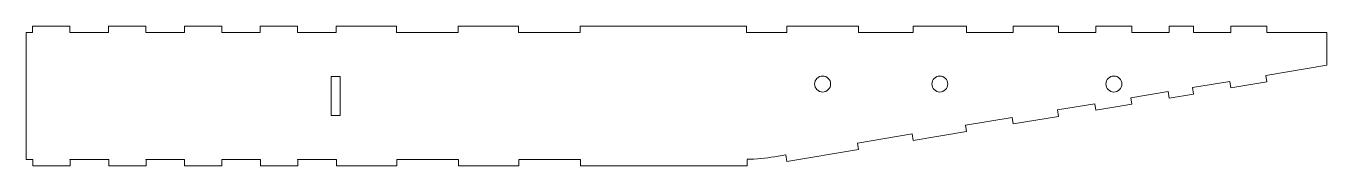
# Model space of a CAD drawing. Header units: millimetres. Extents: x 4 to 656, y 1 to 71.
import ezdxf

# ---------------------------------------------------------------- set-up
doc = ezdxf.new("R2010")
doc.units = ezdxf.units.MM

msp = doc.modelspace()

# ---------------------------------------------------------------- linework, layer by layer
at = {"color": 7, "linetype": 'Continuous', "lineweight": 15}
for p, q in [((3.88, 67.55), (3.88, 4.15)), ((7.19, 67.55), (3.88, 67.55)), ((7.19, 70.85), (7.19, 67.55)), ((25.89, 70.85), (7.19, 70.85)), ((25.89, 67.55), (25.89, 70.85)), ((45.19, 67.55), (25.89, 67.55)), ((45.19, 67.55), (45.19, 70.85)), ((63.89, 70.85), (45.19, 70.85)), ((63.89, 67.55), (63.89, 70.85)), ((83.19, 67.55), (63.89, 67.55)), ((83.19, 67.55), (83.19, 70.85)), ((101.89, 70.85), (83.19, 70.85)), ((101.89, 67.55), (101.89, 70.85)), ((121.19, 67.55), (101.89, 67.55)), ((121.19, 67.55), (121.19, 70.85)), ((139.89, 70.85), (121.19, 70.85)), ((139.89, 67.55), (139.89, 70.85)), ((159.19, 67.55), (139.89, 67.55)), ((159.19, 70.85), (159.19, 67.55)), ((189.45, 70.85), (159.19, 70.85)), ((189.45, 67.55), (189.45, 70.85)), ((220.31, 67.55), (189.45, 67.55)), ((220.31, 70.85), (220.31, 67.55)), ((250.57, 70.85), (220.31, 70.85)), ((250.57, 67.55), (250.57, 70.85)), ((281.43, 67.55), (250.57, 67.55)), ((281.43, 70.85), (281.43, 67.55)), ((364.72, 70.85), (281.43, 70.85)), ((364.72, 67.55), (364.72, 70.85)), ((384.95, 67.55), (364.72, 67.55)), ((384.95, 67.55), (384.95, 70.85)), ((420.88, 70.85), (384.95, 70.85)), ((420.88, 67.55), (420.88, 70.85)), ((448.24, 67.55), (420.88, 67.55)), ((448.24, 67.55), (448.24, 70.85)), ((475, 70.85), (448.24, 70.85)), ((475, 67.55), (475, 70.85)), ((498.35, 67.55), (475, 67.55)), ((498.35, 67.55), (498.35, 70.85)), ((521.1, 70.85), (498.35, 70.85)), ((521.1, 67.55), (521.1, 70.85)), ((539.77, 67.55), (521.1, 67.55)), ((539.77, 67.55), (539.77, 70.85)), ((557.84, 70.85), (539.77, 70.85)), ((557.84, 67.55), (557.84, 70.85)), ((576.51, 67.55), (557.84, 67.55)), ((576.51, 67.55), (576.51, 70.85)), ((588.69, 70.85), (576.51, 70.85)), ((588.69, 67.55), (588.69, 70.85)), ((607.36, 67.55), (588.69, 67.55)), ((607.36, 67.55), (607.36, 70.85)), ((625.43, 70.85), (607.36, 70.85)), ((625.43, 67.55), (625.43, 70.85)), ((655.55, 67.55), (625.43, 67.55)), ((655.55, 67.55), (655.55, 51.21)), ((156.67, 45.65), (156.67, 26.05)), ((161.25, 45.65), (156.67, 45.65)), ((161.25, 45.65), (161.25, 26.05)), ((655.55, 51.21), (624.88, 46.14)), ((625.42, 42.88), (624.88, 46.14)), ((606.81, 43.15), (588.14, 40.07)), ((588.68, 36.81), (588.14, 40.07)), ((607.35, 39.89), (606.81, 43.15)), ((607.35, 39.89), (625.42, 42.88)), ((575.96, 38.05), (557.29, 34.97)), ((557.83, 31.71), (557.29, 34.97)), ((576.5, 34.79), (575.96, 38.05)), ((576.5, 34.79), (588.68, 36.81)), ((539.22, 31.98), (520.55, 28.89)), ((521.09, 25.64), (520.55, 28.89)), ((539.75, 28.72), (539.22, 31.98)), ((539.75, 28.72), (557.83, 31.71)), ((156.67, 26.05), (161.25, 26.05)), ((497.8, 25.13), (474.45, 21.27)), ((474.99, 18.02), (474.45, 21.27)), ((498.34, 21.87), (497.8, 25.13)), ((498.34, 21.87), (521.09, 25.64)), ((447.69, 16.85), (420.34, 12.33)), ((448.23, 13.59), (447.69, 16.85)), ((448.23, 13.59), (474.99, 18.02)), ((384.93, 3.13), (420.87, 9.07)), ((420.87, 9.07), (420.34, 12.33)), ((3.88, 4.15), (7.34, 4.15)), ((7.34, 0.85), (7.34, 4.15)), ((7.34, 0.85), (26.04, 0.85)), ((25.89, 4.15), (45.34, 4.15)), ((25.89, 3.85), (25.89, 4.15)), ((25.89, 3.85), (26.04, 3.85)), ((26.04, 3.85), (26.04, 0.85)), ((45.34, 4.15), (45.34, 0.85)), ((45.34, 0.85), (64.04, 0.85)), ((63.89, 4.15), (83.34, 4.15)), ((63.89, 3.85), (63.89, 4.15)), ((63.89, 3.85), (64.04, 3.85)), ((64.04, 3.85), (64.04, 0.85)), ((83.34, 4.15), (83.34, 0.85)), ((83.34, 0.85), (102.04, 0.85)), ((101.89, 4.15), (121.34, 4.15)), ((101.89, 3.85), (101.89, 4.15)), ((101.89, 3.85), (102.04, 3.85)), ((102.04, 3.85), (102.04, 0.85)), ((121.34, 4.15), (121.34, 0.85)), ((121.34, 0.85), (140.04, 0.85)), ((139.89, 4.15), (159.34, 4.15)), ((139.89, 3.85), (139.89, 4.15)), ((139.89, 3.85), (140.04, 3.85)), ((140.04, 3.85), (140.04, 0.85)), ((159.34, 4.15), (159.34, 0.85)), ((159.34, 0.85), (189.6, 0.85)), ((189.6, 4.15), (220.46, 4.15)), ((189.6, 0.85), (189.6, 4.15)), ((220.46, 4.15), (220.46, 0.85)), ((220.46, 0.85), (250.72, 0.85)), ((250.72, 4.15), (281.58, 4.15)), ((250.72, 0.85), (250.72, 4.15)), ((281.58, 4.15), (281.58, 0.85)), ((281.58, 0.85), (365.07, 0.85)), ((365.07, 4.16), (365.07, 0.85)), ((384.4, 6.39), (378.85, 5.47)), ((378.86, 5.46), (378.85, 5.47)), ((384.93, 3.13), (384.4, 6.39))]:
    msp.add_line(p, q, dxfattribs=at)
for centre in [(402.92, 41.85), (461.62, 41.85), (548.8, 41.85)]:
    msp.add_circle(centre, 4, dxfattribs=at)
msp.add_ellipse((362.77, 99.85), major_axis=(97.19, 0), ratio=0.984808, start_param=4.736076, end_param=4.878696, dxfattribs=at)

doc.saveas('drawing.dxf')
